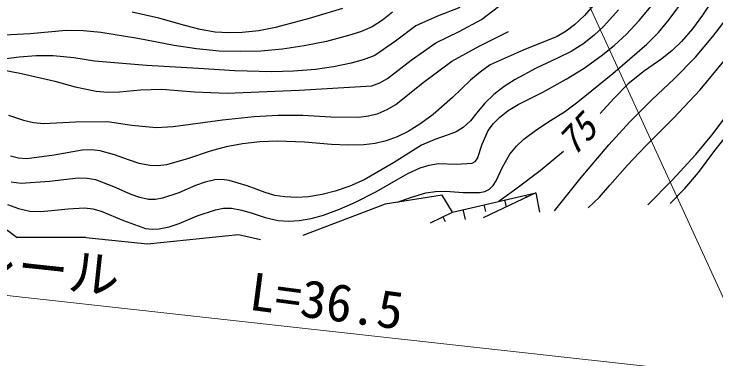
# Model space of a CAD drawing. Units: millimetres, scale not verified. Extents: x 40000 to 680000, y 20000 to 380000.
# Drawn here: x 397551 to 431672, y 259831 to 276621 of the extents above; entities that cross this region are included whole.
import ezdxf
from ezdxf.enums import TextEntityAlignment as Align

# ---------------------------------------------------------------- set-up
doc = ezdxf.new("R2010")
doc.units = ezdxf.units.MM
doc.header["$LTSCALE"] = 1000
doc.layers.add('M-BGD', color=7, linetype='Continuous', lineweight=25)
doc.layers.add('M-BMK-HTXT', color=7, linetype='Continuous', lineweight=13)
doc.styles.add('ＭＳ ゴシック', font='')
doc.styles.get('ＭＳ ゴシック').set_extended_font_data('MS Gothic')

msp = doc.modelspace()

# ---------------------------------------------------------------- linework, layer by layer
at = {"layer": 'M-BGD'}
for p, q in [((432530, 278839), (431016, 276568)), ((429404, 276351), (430914, 278421)), ((413521, 276887), (411902, 276395)), ((419215, 276941), (418137, 276524)), ((420282, 276357), (421108, 276983)), ((425724, 277046), (425277, 276545)), ((426933, 276829), (426218, 276023)), ((427946, 276298), (428522, 277000)), ((404587, 276414), (403295, 276711)), ((405861, 276060), (404587, 276414)), ((411902, 276395), (410257, 275960)), ((415950, 276713), (415467, 276326)), ((418137, 276524), (417078, 276047)), ((425277, 276545), (424794, 276093)), ((431016, 276568), (430527, 275904)), ((431528, 275528), (432337, 276588)), ((406594, 275870), (405861, 276060)), ((415467, 276326), (414953, 275992)), ((417078, 276047), (416094, 275300)), ((419189, 275766), (420282, 276357)), ((424794, 276093), (424388, 275787)), ((427329, 275641), (427946, 276298)), ((428878, 275728), (429404, 276351)), ((400082, 275821), (398333, 275661)), ((400931, 275805), (400082, 275821)), ((401775, 275728), (400931, 275805)), ((403565, 275434), (401775, 275728)), ((407323, 275743), (406594, 275870)), ((407981, 275700), (407323, 275743)), ((408641, 275717), (407981, 275700)), ((409453, 275808), (408641, 275717)), ((410257, 275960), (409453, 275808)), ((414395, 275754), (413810, 275570)), ((414953, 275992), (414395, 275754)), ((418061, 275225), (419189, 275766)), ((420199, 275070), (421595, 275765)), ((424388, 275787), (423946, 275530)), ((426218, 276023), (425755, 275585)), ((428309, 275146), (428878, 275728)), ((430527, 275904), (429994, 275284)), ((398333, 275661), (396608, 275564)), ((405339, 275082), (403565, 275434)), ((413810, 275570), (412736, 275288)), ((423946, 275530), (422307, 274862)), ((425755, 275585), (425249, 275189)), ((426728, 275083), (427329, 275641)), ((430682, 274516), (431528, 275528)), ((406424, 274921), (405339, 275082)), ((411650, 275066), (410603, 274913)), ((412736, 275288), (411650, 275066)), ((416094, 275300), (415086, 274610)), ((416858, 274367), (418061, 275225)), ((418831, 274328), (420199, 275070)), ((425249, 275189), (424628, 274804)), ((426096, 274578), (426728, 275083)), ((426655, 273720), (428309, 275146)), ((429994, 275284), (429538, 274843)), ((407519, 274820), (406424, 274921)), ((408539, 274790), (407519, 274820)), ((409552, 274820), (408539, 274790)), ((410603, 274913), (409552, 274820)), ((422307, 274862), (420699, 274140)), ((424628, 274804), (423971, 274469)), ((429538, 274843), (429041, 274447)), ((397796, 274513), (397047, 274419)), ((398632, 274580), (397796, 274513)), ((399457, 274586), (398632, 274580)), ((400457, 274491), (399457, 274586)), ((401456, 274334), (400457, 274491)), ((403983, 274122), (401456, 274334)), ((414530, 274393), (413941, 274229)), ((415086, 274610), (414530, 274393)), ((415709, 273475), (416858, 274367)), ((423971, 274469), (422926, 273980)), ((425265, 273990), (426096, 274578)), ((429041, 274447), (428202, 273855)), ((429646, 273464), (430682, 274516)), ((396302, 274029), (397917, 273722)), ((406510, 273970), (403983, 274122)), ((413081, 274045), (412201, 273918)), ((413941, 274229), (413081, 274045)), ((417445, 273294), (418831, 274328)), ((420699, 274140), (420205, 273798)), ((430912, 272937), (432060, 274320)), ((397917, 273722), (399528, 273354)), ((408287, 273859), (406510, 273970)), ((410060, 273808), (408287, 273859)), ((411134, 273833), (410060, 273808)), ((412201, 273918), (411134, 273833)), ((420205, 273798), (419738, 273401)), ((422926, 273980), (421910, 273438)), ((424396, 273448), (425265, 273990)), ((424965, 272343), (426655, 273720)), ((428202, 273855), (427400, 273215)), ((399528, 273354), (400530, 273080)), ((415336, 273271), (415709, 273475)), ((419738, 273401), (418862, 272553)), ((421910, 273438), (421373, 273092)), ((423255, 272813), (424396, 273448)), ((428572, 272461), (429646, 273464)), ((400530, 273080), (401547, 272866)), ((403705, 272935), (404735, 272968)), ((404735, 272968), (406327, 272834)), ((411408, 272912), (414949, 273127)), ((414949, 273127), (415336, 273271)), ((416107, 272221), (417445, 273294)), ((421373, 273092), (420872, 272697)), ((427400, 273215), (426702, 272514)), ((401547, 272866), (402109, 272823)), ((402109, 272823), (402685, 272841)), ((402685, 272841), (403705, 272935)), ((406327, 272834), (407914, 272761)), ((407914, 272761), (411408, 272912)), ((420872, 272697), (420444, 272275)), ((422049, 272211), (423255, 272813)), ((429609, 271546), (430912, 272937)), ((418862, 272553), (417919, 271726)), ((424317, 271865), (424965, 272343)), ((426702, 272514), (426041, 271771)), ((427493, 271379), (428572, 272461)), ((415250, 271785), (415689, 271974)), ((415689, 271974), (416107, 272221)), ((420444, 272275), (420054, 271806)), ((421575, 271920), (422049, 272211)), ((397286, 271698), (398014, 271454)), ((407678, 271475), (409220, 271630)), ((409220, 271630), (410395, 271691)), ((410395, 271691), (411586, 271692)), ((411586, 271692), (412957, 271616)), ((412957, 271616), (414306, 271601)), ((414306, 271601), (414789, 271664)), ((414789, 271664), (415250, 271785)), ((417919, 271726), (417331, 271293)), ((420054, 271806), (419736, 271429)), ((421145, 271587), (421575, 271920)), ((423627, 271433), (424317, 271865)), ((431478, 270726), (432217, 271710)), ((398014, 271454), (398504, 271347)), ((398504, 271347), (399001, 271299)), ((399001, 271299), (400536, 271372)), ((400536, 271372), (402092, 271386)), ((402092, 271386), (403272, 271211)), ((406133, 271258), (407678, 271475)), ((417331, 271293), (416709, 270909)), ((419736, 271429), (419377, 271096)), ((420604, 270952), (420852, 271290)), ((420852, 271290), (421145, 271587)), ((422958, 271005), (423627, 271433)), ((426464, 270262), (427493, 271379)), ((428267, 270202), (429609, 271546)), ((403272, 271211), (404458, 271097)), ((404458, 271097), (405290, 271147)), ((405290, 271147), (406133, 271258)), ((419377, 271096), (419037, 270892)), ((420313, 270280), (420604, 270952)), ((422333, 270533), (422958, 271005)), ((431617, 269982), (432459, 271028)), ((416180, 270649), (415635, 270449)), ((416709, 270909), (416180, 270649)), ((418662, 270738), (417999, 270518)), ((419037, 270892), (418662, 270738)), ((430693, 269780), (431478, 270726)), ((408652, 270303), (407866, 270158)), ((409503, 270396), (408652, 270303)), ((410363, 270430), (409503, 270396)), ((411678, 270383), (410363, 270430)), ((412990, 270276), (411678, 270383)), ((413785, 270232), (412990, 270276)), ((414556, 270249), (413785, 270232)), ((415106, 270320), (414556, 270249)), ((415635, 270449), (415106, 270320)), ((417355, 270239), (416000, 269380)), ((417999, 270518), (417355, 270239)), ((420082, 269592), (420313, 270280)), ((421972, 270191), (422333, 270533)), ((425114, 268669), (426464, 270262)), ((400859, 269998), (399505, 269756)), ((401297, 270014), (400859, 269998)), ((401730, 269969), (401297, 270014)), ((402430, 269775), (401730, 269969)), ((407086, 269952), (406026, 269585)), ((407866, 270158), (407086, 269952)), ((421653, 269805), (421972, 270191)), ((424265, 269929), (423125, 268990)), ((427367, 269266), (428267, 270202)), ((430826, 268904), (431617, 269982)), ((397775, 269608), (397376, 269701)), ((398170, 269578), (397775, 269608)), ((399505, 269756), (398170, 269578)), ((403121, 269522), (402430, 269775)), ((406026, 269585), (404966, 269281)), ((419971, 269449), (420082, 269592)), ((421295, 269163), (421653, 269805)), ((429545, 268532), (430693, 269780)), ((403636, 269350), (403121, 269522)), ((404151, 269242), (403636, 269350)), ((404563, 269231), (404151, 269242)), ((404966, 269281), (404563, 269231)), ((416000, 269380), (414571, 268548)), ((417293, 269130), (417723, 269261)), ((417723, 269261), (418187, 269338)), ((418187, 269338), (419047, 269315)), ((419047, 269315), (419824, 269356)), ((419824, 269356), (419971, 269449)), ((426513, 268289), (427367, 269266)), ((416696, 268862), (417293, 269130)), ((420994, 268500), (421295, 269163)), ((423125, 268990), (421948, 268100)), ((430159, 268128), (430826, 268904)), ((400664, 268625), (399278, 268467)), ((401100, 268615), (400664, 268625)), ((401530, 268544), (401100, 268615)), ((402400, 268217), (401530, 268544)), ((407306, 268544), (406835, 268437)), ((407660, 268562), (407306, 268544)), ((408012, 268520), (407660, 268562)), ((414571, 268548), (413877, 268242)), ((415164, 267985), (416127, 268541)), ((416127, 268541), (416696, 268862)), ((423817, 267045), (425114, 268669)), ((397903, 268372), (397417, 268443)), ((399278, 268467), (397903, 268372)), ((403244, 267836), (402400, 268217)), ((406364, 268267), (405568, 267925)), ((406835, 268437), (406364, 268267)), ((408878, 268258), (408012, 268520)), ((409753, 267928), (408878, 268258)), ((413877, 268242), (413162, 267993)), ((420662, 268100), (420845, 268273)), ((420845, 268273), (420994, 268500)), ((426007, 267712), (426513, 268289)), ((428359, 267333), (429545, 268532)), ((394502, 268106), (397707, 265741)), ((405568, 267925), (404775, 267651)), ((410231, 267793), (409753, 267928)), ((413162, 267993), (412525, 267830)), ((414148, 267469), (415164, 267985)), ((416866, 267710), (417573, 267911)), ((417573, 267911), (418038, 267983)), ((418038, 267983), (418539, 267997)), ((418539, 267997), (419381, 267930)), ((418868, 266983), (422917, 267924)), ((419381, 267930), (420174, 267926)), ((420174, 267926), (420431, 267985)), ((422917, 267924), (420363, 266707)), ((420431, 267985), (420662, 268100)), ((421948, 268100), (421534, 267804)), ((422917, 267924), (423088, 266974)), ((429445, 267391), (430159, 268128)), ((403674, 267684), (403244, 267836)), ((404095, 267596), (403674, 267684)), ((404434, 267593), (404095, 267596)), ((404775, 267651), (404434, 267593)), ((410717, 267719), (410231, 267793)), ((411298, 267693), (410717, 267719)), ((411871, 267727), (411298, 267693)), ((412525, 267830), (411871, 267727)), ((418359, 267798), (415584, 267359)), ((416195, 267456), (416866, 267710)), ((418868, 266983), (418359, 267798)), ((421534, 267804), (421110, 267504)), ((421399, 267571), (421476, 267237)), ((422411, 267807), (422427, 267740)), ((425462, 267181), (426007, 267712)), ((397232, 267344), (397769, 267157)), ((400176, 267146), (400978, 267181)), ((400978, 267181), (401382, 267131)), ((407734, 267164), (408121, 267170)), ((408121, 267170), (408624, 267081)), ((415584, 267359), (411582, 265846)), ((413366, 267115), (414148, 267469)), ((420386, 267336), (420464, 267002)), ((397769, 267157), (398311, 267032)), ((398311, 267032), (398835, 267011)), ((398835, 267011), (399367, 267050)), ((399367, 267050), (400176, 267146)), ((401382, 267131), (401789, 267020)), ((401789, 267020), (402871, 266569)), ((406459, 266794), (407348, 267097)), ((407348, 267097), (407734, 267164)), ((408624, 267081), (409128, 266931)), ((409128, 266931), (409757, 266723)), ((411997, 266667), (412587, 266827)), ((412587, 266827), (413366, 267115)), ((417797, 266455), (418868, 266983)), ((419374, 267101), (419485, 266621)), ((402871, 266569), (403940, 266189)), ((405574, 266427), (406459, 266794)), ((409757, 266723), (410396, 266576)), ((410396, 266576), (410900, 266543)), ((410900, 266543), (411405, 266569)), ((411405, 266569), (411997, 266667)), ((418400, 266753), (418513, 266525)), ((403940, 266189), (404269, 266142)), ((404269, 266142), (404600, 266158)), ((404600, 266158), (405086, 266261)), ((405086, 266261), (405574, 266427)), ((404044, 265433), (408460, 265887)), ((408460, 265887), (409534, 265645)), ((401037, 265749), (397707, 265741)), ((401037, 265749), (404044, 265433))]:
    msp.add_line(p, q, dxfattribs=at)
at = {"layer": 'M-BMK-HTXT'}
for p, q in [((420986, 286924), (433870, 258763)), ((433820, 258873), (374587, 265419))]:
    msp.add_line(p, q, dxfattribs=at)

# ---------------------------------------------------------------- texts
at = {"layer": 'M-BGD', "style": 'ＭＳ ゴシック', "oblique": 15}
msp.add_text('75', height=1320, rotation=46.5, dxfattribs=at).set_placement((425057, 269365), align=Align.BOTTOM_LEFT)
at = {"layer": 'M-BMK-HTXT', "style": 'ＭＳ ゴシック'}
for s, rotation, p in [('ガードレール', 353.9, (387621, 263983)), ('L=36.5', 352.5, (408849, 261691))]:
    msp.add_text(s, height=1833, rotation=rotation, dxfattribs=at).set_placement(p, align=Align.BOTTOM_LEFT)

doc.saveas('drawing.dxf')
